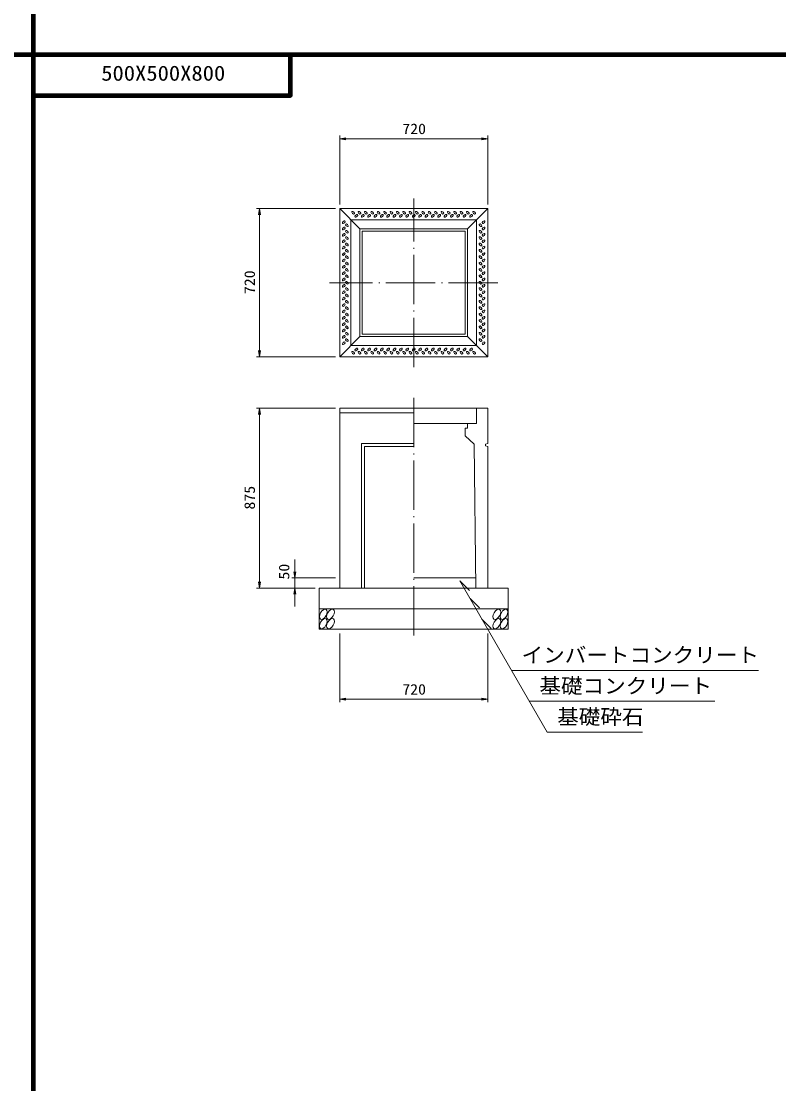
# Model space of a CAD drawing. Units: millimetres, scale not verified. Extents: x -8410 to 41710, y -74801 to 5940.
# Drawn here: x 12051 to 15736, y -37194 to -32029 of the extents above; entities that cross this region are included whole.
import ezdxf
from ezdxf.enums import TextEntityAlignment as Align

# ---------------------------------------------------------------- set-up
doc = ezdxf.new("R2010")
doc.units = ezdxf.units.MM
doc.header["$LTSCALE"] = 20
doc.linetypes.add('LONG_DASHED_DOTTED', pattern=[15.25, 12, -1.5, 0.25, -1.5])
for name, color, linetype, lineweight in [('0-0_グループ[0](0)-D-BMK(0)', 2, 'LONG_DASHED_DOTTED', 13), ('0-1_グループ[0](0)-D-STR(1)', 1, 'Continuous', 13), ('0-2_グループ[0](0)-D-STR-DIM(2)', 7, 'Continuous', 13), ('0-3_グループ[0](0)-D-STR-HTXT(3)', 7, 'Continuous', 13), ('0-5_グループ[0](0)-D-TTL(5)', 2, 'Continuous', 140)]:
    doc.layers.add(name, color=color, linetype=linetype, lineweight=lineweight)
doc.layers.add('0-4_グループ[0](0)-D-STR-TXT(4)', color=7, linetype='Continuous')
doc.layers.add('0-6_グループ[0](0)-D-TTL-TXT(6)', color=7, linetype='Continuous')
doc.styles.add('ＭＳ ゴシック', font='')
doc.styles.get('ＭＳ ゴシック').set_extended_font_data('MS Gothic')

msp = doc.modelspace()

# ---------------------------------------------------------------- linework, layer by layer
at = {"layer": '0-0_グループ[0](0)-D-BMK(0)'}
for p, q in [((13960, -33710), (13960, -32890)), ((14370, -33300), (13550, -33300)), ((13960, -33860), (13960, -35035))]:
    msp.add_line(p, q, dxfattribs=at)
at = {"layer": '0-1_グループ[0](0)-D-STR(1)'}
for p, q in [((13600, -33660), (13600, -32940)), ((13600, -32940), (14320, -32940)), ((13600, -32940), (13698, -33038)), ((14320, -32940), (14222, -33038)), ((14320, -32940), (14320, -33660)), ((13655, -33605), (13655, -32995)), ((13655, -32995), (14265, -32995)), ((14265, -32995), (14265, -33605)), ((13698, -33562), (13698, -33038)), ((13698, -33038), (14222, -33038)), ((13710, -33550), (13710, -33050)), ((13710, -33050), (14210, -33050)), ((14210, -33050), (14210, -33550)), ((14222, -33038), (14222, -33562)), ((13600, -33660), (13698, -33562)), ((13698, -33562), (14222, -33562)), ((14210, -33550), (13710, -33550)), ((14320, -33660), (14222, -33562)), ((13655, -33605), (14265, -33605)), ((14320, -33660), (13600, -33660)), ((14320, -33910), (13600, -33910)), ((13600, -33910), (13600, -34785)), ((13960, -33932), (13600, -33932)), ((14320, -33910), (14320, -34081.5)), ((13706.5, -34081.5), (13706.5, -34785)), ((13706.5, -34081.5), (13960, -34081.5)), ((14255, -34085), (14210, -34045)), ((14255, -34085), (14263.08, -34785)), ((14310, -34085), (14320, -34081.5)), ((13721.5, -34096.5), (13721.5, -34785)), ((13721.5, -34096.5), (13960, -34096.5)), ((14320, -34096.5), (14320, -34785)), ((14262.5, -34735), (13960, -34735)), ((14420, -34785), (13500, -34785)), ((13500, -34785), (13500, -34985)), ((14420, -34785), (14420, -34985)), ((14420, -34885), (13500, -34885)), ((14420, -34985), (13500, -34985))]:
    msp.add_line(p, q, dxfattribs=at)
for points in [[(14265, -33910), (14265, -33985), (13960, -33985)], [(14222, -33985), (14222, -34007), (14210, -34007), (14210, -34045)], [(14320, -34096.5), (14310, -34093), (14310, -34085)]]:
    msp.add_lwpolyline(points, dxfattribs=at)
for centre, major_axis, ratio in [((13665.5, -32959.75), (-6.01, 6.01), 0.529412), ((13696.5, -32959.75), (-6.01, 6.01), 0.529412), ((13727.5, -32959.75), (-6.01, 6.01), 0.529412), ((13758.5, -32959.75), (-6.01, 6.01), 0.529412), ((13789.5, -32959.75), (-6.01, 6.01), 0.529412), ((13820.5, -32959.75), (-6.01, 6.01), 0.529412), ((13851.5, -32959.75), (-6.01, 6.01), 0.529412), ((13882.5, -32959.75), (-6.01, 6.01), 0.529412), ((13913.5, -32959.75), (-6.01, 6.01), 0.529412), ((13944.5, -32959.75), (-6.01, 6.01), 0.529412), ((13975.5, -32959.75), (-6.01, 6.01), 0.529412), ((14006.5, -32959.75), (-6.01, 6.01), 0.529412), ((14037.5, -32959.75), (-6.01, 6.01), 0.529412), ((14068.5, -32959.75), (-6.01, 6.01), 0.529412), ((14099.5, -32959.75), (-6.01, 6.01), 0.529412), ((14130.5, -32959.75), (-6.01, 6.01), 0.529412), ((14161.5, -32959.75), (-6.01, 6.01), 0.529412), ((14192.5, -32959.75), (-6.01, 6.01), 0.529412), ((14223.5, -32959.75), (-6.01, 6.01), 0.529412), ((14254.5, -32959.75), (-6.01, 6.01), 0.529412), ((13619.75, -33005.5), (-6.01, -6.01), 0.529412), ((13681, -32975.25), (6.01, 6.01), 0.529412), ((13712, -32975.25), (6.01, 6.01), 0.529412), ((13743, -32975.25), (6.01, 6.01), 0.529412), ((13774, -32975.25), (6.01, 6.01), 0.529412), ((13805, -32975.25), (6.01, 6.01), 0.529412), ((13836, -32975.25), (6.01, 6.01), 0.529412), ((13867, -32975.25), (6.01, 6.01), 0.529412), ((13898, -32975.25), (6.01, 6.01), 0.529412), ((13929, -32975.25), (6.01, 6.01), 0.529412), ((13960, -32975.25), (6.01, 6.01), 0.529412), ((13991, -32975.25), (6.01, 6.01), 0.529412), ((14022, -32975.25), (6.01, 6.01), 0.529412), ((14053, -32975.25), (6.01, 6.01), 0.529412), ((14084, -32975.25), (6.01, 6.01), 0.529412), ((14115, -32975.25), (6.01, 6.01), 0.529412), ((14146, -32975.25), (6.01, 6.01), 0.529412), ((14177, -32975.25), (6.01, 6.01), 0.529412), ((14208, -32975.25), (6.01, 6.01), 0.529412), ((14239, -32975.25), (6.01, 6.01), 0.529412), ((14300.25, -33005.5), (6.01, 6.01), 0.529412), ((13619.75, -33036.5), (-6.01, -6.01), 0.529412), ((13635.25, -33021), (-6.01, 6.01), 0.529412), ((13635.25, -33052), (-6.01, 6.01), 0.529412), ((14284.75, -33021), (6.01, -6.01), 0.529412), ((14284.75, -33052), (6.01, -6.01), 0.529412), ((14300.25, -33036.5), (6.01, 6.01), 0.529412), ((13619.75, -33067.5), (-6.01, -6.01), 0.529412), ((13619.75, -33098.5), (-6.01, -6.01), 0.529412), ((13635.25, -33083), (-6.01, 6.01), 0.529412), ((13635.25, -33114), (-6.01, 6.01), 0.529412), ((14284.75, -33083), (6.01, -6.01), 0.529412), ((14284.75, -33114), (6.01, -6.01), 0.529412), ((14300.25, -33067.5), (6.01, 6.01), 0.529412), ((14300.25, -33098.5), (6.01, 6.01), 0.529412), ((13619.75, -33129.5), (-6.01, -6.01), 0.529412), ((13619.75, -33160.5), (-6.01, -6.01), 0.529412), ((13635.25, -33145), (-6.01, 6.01), 0.529412), ((14284.75, -33145), (6.01, -6.01), 0.529412), ((14300.25, -33129.5), (6.01, 6.01), 0.529412), ((14300.25, -33160.5), (6.01, 6.01), 0.529412), ((13619.75, -33191.5), (-6.01, -6.01), 0.529412), ((13635.25, -33176), (-6.01, 6.01), 0.529412), ((13635.25, -33207), (-6.01, 6.01), 0.529412), ((14284.75, -33176), (6.01, -6.01), 0.529412), ((14284.75, -33207), (6.01, -6.01), 0.529412), ((14300.25, -33191.5), (6.01, 6.01), 0.529412), ((13619.75, -33222.5), (-6.01, -6.01), 0.529412), ((13619.75, -33253.5), (-6.01, -6.01), 0.529412), ((13635.25, -33238), (-6.01, 6.01), 0.529412), ((13635.25, -33269), (-6.01, 6.01), 0.529412), ((14284.75, -33238), (6.01, -6.01), 0.529412), ((14284.75, -33269), (6.01, -6.01), 0.529412), ((14300.25, -33222.5), (6.01, 6.01), 0.529412), ((14300.25, -33253.5), (6.01, 6.01), 0.529412), ((13619.75, -33284.5), (-6.01, -6.01), 0.529412), ((13619.75, -33315.5), (-6.01, -6.01), 0.529412), ((13635.25, -33300), (-6.01, 6.01), 0.529412), ((14284.75, -33300), (6.01, -6.01), 0.529412), ((14300.25, -33284.5), (6.01, 6.01), 0.529412), ((14300.25, -33315.5), (6.01, 6.01), 0.529412), ((13619.75, -33346.5), (-6.01, -6.01), 0.529412), ((13635.25, -33331), (-6.01, 6.01), 0.529412), ((13635.25, -33362), (-6.01, 6.01), 0.529412), ((14284.75, -33331), (6.01, -6.01), 0.529412), ((14284.75, -33362), (6.01, -6.01), 0.529412), ((14300.25, -33346.5), (6.01, 6.01), 0.529412), ((13619.75, -33377.5), (-6.01, -6.01), 0.529412), ((13619.75, -33408.5), (-6.01, -6.01), 0.529412), ((13635.25, -33393), (-6.01, 6.01), 0.529412), ((13635.25, -33424), (-6.01, 6.01), 0.529412), ((14284.75, -33393), (6.01, -6.01), 0.529412), ((14284.75, -33424), (6.01, -6.01), 0.529412), ((14300.25, -33377.5), (6.01, 6.01), 0.529412), ((14300.25, -33408.5), (6.01, 6.01), 0.529412), ((13619.75, -33439.5), (-6.01, -6.01), 0.529412), ((13619.75, -33470.5), (-6.01, -6.01), 0.529412), ((13635.25, -33455), (-6.01, 6.01), 0.529412), ((14284.75, -33455), (6.01, -6.01), 0.529412), ((14300.25, -33439.5), (6.01, 6.01), 0.529412), ((14300.25, -33470.5), (6.01, 6.01), 0.529412), ((13619.75, -33501.5), (-6.01, -6.01), 0.529412), ((13635.25, -33486), (-6.01, 6.01), 0.529412), ((13635.25, -33517), (-6.01, 6.01), 0.529412), ((14284.75, -33486), (6.01, -6.01), 0.529412), ((14284.75, -33517), (6.01, -6.01), 0.529412), ((14300.25, -33501.5), (6.01, 6.01), 0.529412), ((13619.75, -33532.5), (-6.01, -6.01), 0.529412), ((13619.75, -33563.5), (-6.01, -6.01), 0.529412), ((13635.25, -33548), (-6.01, 6.01), 0.529412), ((13635.25, -33579), (-6.01, 6.01), 0.529412), ((14284.75, -33548), (6.01, -6.01), 0.529412), ((14284.75, -33579), (6.01, -6.01), 0.529412), ((14300.25, -33532.5), (6.01, 6.01), 0.529412), ((14300.25, -33563.5), (6.01, 6.01), 0.529412), ((13619.75, -33594.5), (-6.01, -6.01), 0.529412), ((13681, -33624.75), (-6.01, -6.01), 0.529412), ((13712, -33624.75), (-6.01, -6.01), 0.529412), ((13743, -33624.75), (-6.01, -6.01), 0.529412), ((13774, -33624.75), (-6.01, -6.01), 0.529412), ((13805, -33624.75), (-6.01, -6.01), 0.529412), ((13836, -33624.75), (-6.01, -6.01), 0.529412), ((13867, -33624.75), (-6.01, -6.01), 0.529412), ((13898, -33624.75), (-6.01, -6.01), 0.529412), ((13929, -33624.75), (-6.01, -6.01), 0.529412), ((13960, -33624.75), (-6.01, -6.01), 0.529412), ((13991, -33624.75), (-6.01, -6.01), 0.529412), ((14022, -33624.75), (-6.01, -6.01), 0.529412), ((14053, -33624.75), (-6.01, -6.01), 0.529412), ((14084, -33624.75), (-6.01, -6.01), 0.529412), ((14115, -33624.75), (-6.01, -6.01), 0.529412), ((14146, -33624.75), (-6.01, -6.01), 0.529412), ((14177, -33624.75), (-6.01, -6.01), 0.529412), ((14208, -33624.75), (-6.01, -6.01), 0.529412), ((14239, -33624.75), (-6.01, -6.01), 0.529412), ((14300.25, -33594.5), (6.01, 6.01), 0.529412), ((13665.5, -33640.25), (6.01, -6.01), 0.529412), ((13696.5, -33640.25), (6.01, -6.01), 0.529412), ((13727.5, -33640.25), (6.01, -6.01), 0.529412), ((13758.5, -33640.25), (6.01, -6.01), 0.529412), ((13789.5, -33640.25), (6.01, -6.01), 0.529412), ((13820.5, -33640.25), (6.01, -6.01), 0.529412), ((13851.5, -33640.25), (6.01, -6.01), 0.529412), ((13882.5, -33640.25), (6.01, -6.01), 0.529412), ((13913.5, -33640.25), (6.01, -6.01), 0.529412), ((13944.5, -33640.25), (6.01, -6.01), 0.529412), ((13975.5, -33640.25), (6.01, -6.01), 0.529412), ((14006.5, -33640.25), (6.01, -6.01), 0.529412), ((14037.5, -33640.25), (6.01, -6.01), 0.529412), ((14068.5, -33640.25), (6.01, -6.01), 0.529412), ((14099.5, -33640.25), (6.01, -6.01), 0.529412), ((14130.5, -33640.25), (6.01, -6.01), 0.529412), ((14161.5, -33640.25), (6.01, -6.01), 0.529412), ((14192.5, -33640.25), (6.01, -6.01), 0.529412), ((14223.5, -33640.25), (6.01, -6.01), 0.529412), ((14254.5, -33640.25), (6.01, -6.01), 0.529412), ((13520.43, -34912), (-13.75, -23.82), 0.545455), ((13555.43, -34912), (-13.75, -23.82), 0.545455), ((14364.43, -34912), (-13.75, -23.82), 0.545455), ((14399.43, -34912), (-13.75, -23.82), 0.545455), ((13520.43, -34958), (-13.75, -23.82), 0.545455), ((13555.43, -34958), (-13.75, -23.82), 0.545455), ((14364.43, -34958), (-13.75, -23.82), 0.545455), ((14399.43, -34958), (-13.75, -23.82), 0.545455)]:
    msp.add_ellipse(centre, major_axis=major_axis, ratio=ratio, dxfattribs=at)
at = {"layer": '0-2_グループ[0](0)-D-STR-DIM(2)'}
for p, q in [((13600, -32920), (13600, -32585)), ((14320, -32920), (14320, -32585)), ((13600, -32600), (14320, -32600)), ((13580, -32940), (13195, -32940)), ((13210, -33660), (13210, -32940)), ((13580, -33660), (13195, -33660)), ((13580, -33910), (13195, -33910)), ((13210, -34785), (13210, -33910)), ((13382.48, -34875), (13382.48, -34645)), ((13382.48, -34735), (13382.48, -34645)), ((13580, -34735), (13367.48, -34735)), ((13480, -34785), (13195, -34785)), ((13480, -34785), (13367.48, -34785)), ((13382.48, -34875), (13382.48, -34785)), ((13600, -35005), (13600, -35340)), ((14320, -35005), (14320, -35340)), ((13600, -35325), (14320, -35325))]:
    msp.add_line(p, q, dxfattribs=at)
for points in [[(13630, -32595), (13600, -32600), (13630, -32605)], [(14290, -32605), (14320, -32600), (14290, -32595)], [(13215, -32970), (13210, -32940), (13205, -32970)], [(13205, -33630), (13210, -33660), (13215, -33630)], [(13215, -33940), (13210, -33910), (13205, -33940)], [(13377.48, -34705), (13382.48, -34735), (13387.48, -34705)], [(13205, -34755), (13210, -34785), (13215, -34755)], [(13387.48, -34815), (13382.48, -34785), (13377.48, -34815)], [(13630, -35320), (13600, -35325), (13630, -35330)], [(14290, -35330), (14320, -35325), (14290, -35320)]]:
    msp.add_lwpolyline(points, dxfattribs=at)
at = {"layer": '0-3_グループ[0](0)-D-STR-HTXT(3)'}
for p, q in [((14185, -34750), (14609.35, -35485)), ((14185, -34750), (14230.75, -34795.75)), ((14234.07, -34835), (14279.83, -34880.75)), ((14291.81, -34935), (14337.56, -34980.75)), ((14436.15, -35185), (15636.75, -35185)), ((14522.75, -35335), (15424.21, -35335)), ((14609.35, -35485), (15073.55, -35485))]:
    msp.add_line(p, q, dxfattribs=at)
at = {"layer": '0-5_グループ[0](0)-D-TTL(5)'}
for p, q in [((12110, -37440), (12110, -21690)), ((12110, -42690), (12110, -26940)), ((8410, -32190), (34310, -32190)), ((8410, -32190), (34310, -32190)), ((8410, -32190), (34310, -32190)), ((12110, -47940), (12110, -32190)), ((13360, -32390), (13360, -32190)), ((12110, -32390), (13360, -32390))]:
    msp.add_line(p, q, dxfattribs=at)
msp.add_lwpolyline([(12110, -32390), (13360, -32390), (13360, -32190)], dxfattribs=at)
msp.add_lwpolyline([(12110, -32390), (13360, -32390), (13360, -32190)], dxfattribs=at)
msp.add_lwpolyline([(12110, -32390), (13360, -32390), (13360, -32190)], dxfattribs=at)

# ---------------------------------------------------------------- texts
at = {"layer": '0-2_グループ[0](0)-D-STR-DIM(2)', "style": 'ＭＳ ゴシック', "width": 1.1}
for p in [(13904.7, -32593), (13904.7, -35318)]:
    msp.add_text('720', height=51.32, dxfattribs=at).set_placement(p, align=Align.BOTTOM_LEFT)
for s, p in [('720', (13203, -33355.3)), ('875', (13203, -34402.8)), ('50', (13370.47, -34743.3))]:
    msp.add_text(s, height=51.32, rotation=90, dxfattribs=at).set_placement(p, align=Align.BOTTOM_LEFT)
at = {"layer": '0-4_グループ[0](0)-D-STR-TXT(4)', "style": 'ＭＳ ゴシック', "width": 1.05}
for s, p in [('インバートコンクリート', (14484.85, -35168.68)), ('基礎コンクリート', (14571.45, -35318.68)), ('基礎砕石', (14658.06, -35468.68))]:
    msp.add_text(s, height=73.31, dxfattribs=at).set_placement(p, align=Align.BOTTOM_LEFT)
at = {"layer": '0-6_グループ[0](0)-D-TTL-TXT(6)', "style": 'ＭＳ ゴシック', "width": 1.1}
msp.add_text('500X500X800', height=73.31, dxfattribs=at).set_placement((12440, -32340), align=Align.BOTTOM_LEFT)

doc.saveas('drawing.dxf')
